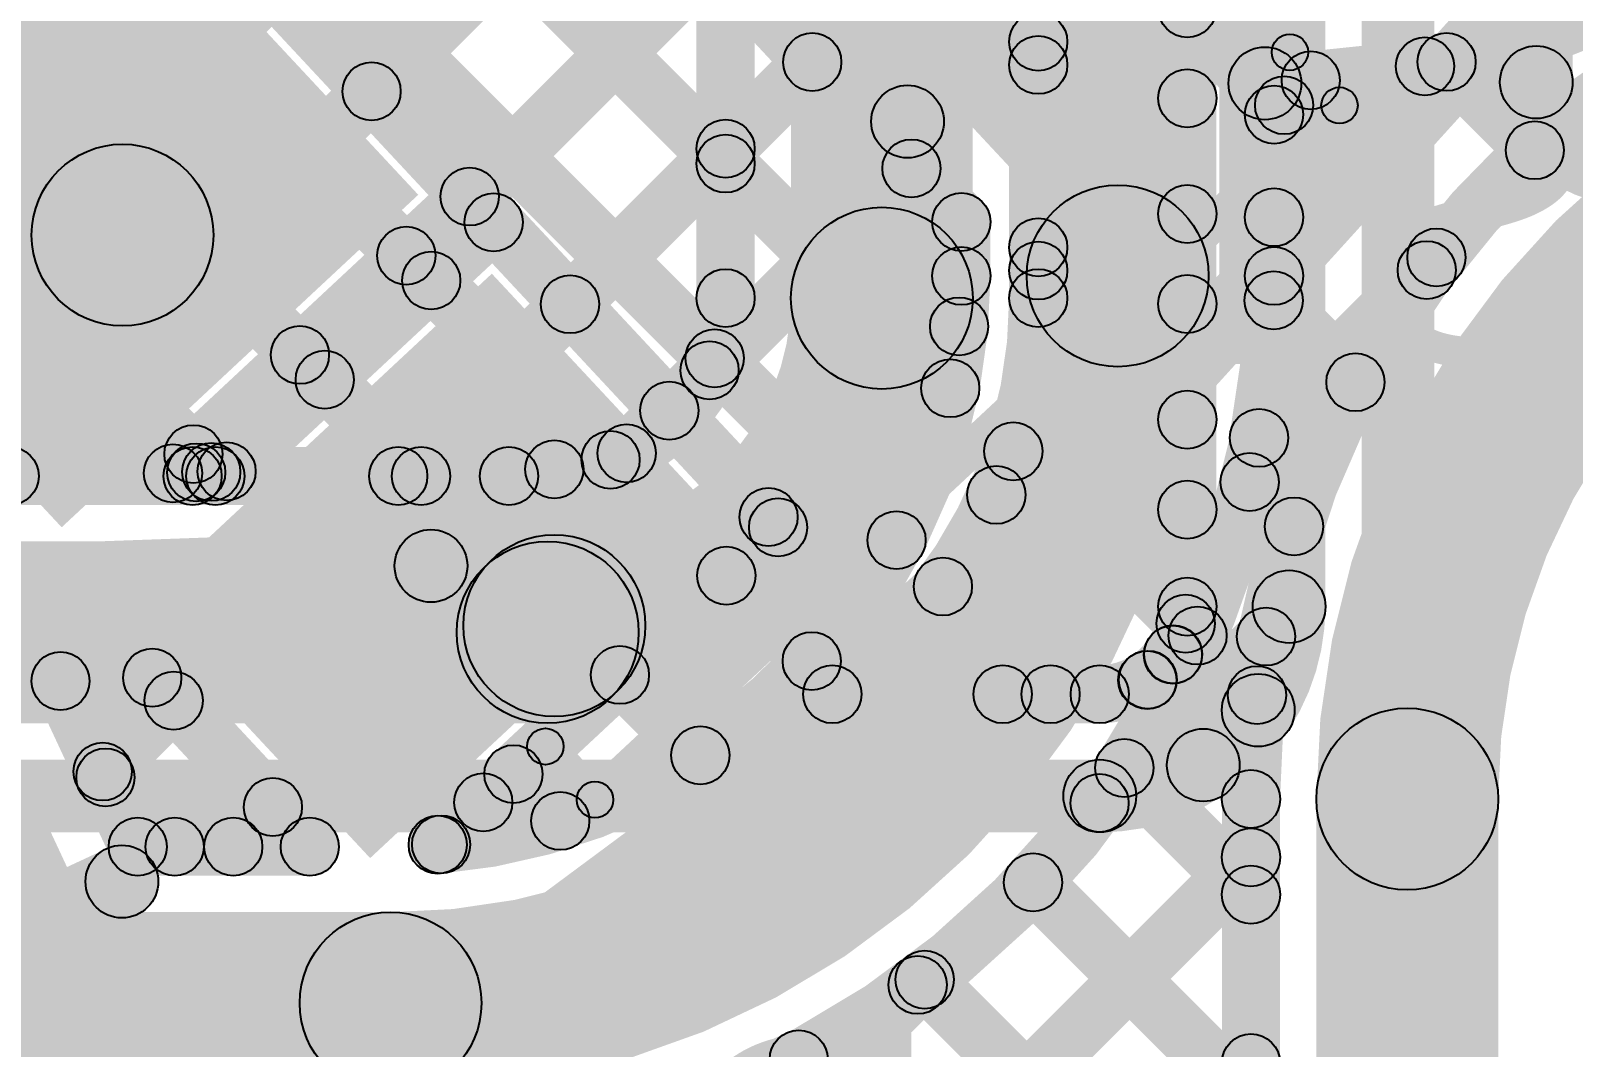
# Model space of a CAD drawing. Header units: millimetres. Extents: x -2.17 to 2.17, y -2.17 to 2.17.
# Drawn here: x 0.446 to 0.6581, y -0.6786 to -0.5388 of the extents above; entities that cross this region are included whole.
import ezdxf

# ---------------------------------------------------------------- set-up
doc = ezdxf.new("R2010")
doc.units = ezdxf.units.MM
doc.header["$MEASUREMENT"] = 0
for name, color, linetype in [('BottomLayer', 5, 'Continuous'), ('BottomOverlay', 54, 'Continuous'), ('Mechanical2', 216, 'Continuous'), ('TopLayer', 1, 'Continuous'), ('TopOverlay', 2, 'Continuous'), ('TopPaste', 8, 'Continuous'), ('TopSolder', 216, 'Continuous')]:
    doc.layers.add(name, color=color, linetype=linetype)

# ---------------------------------------------------------------- blocks, each defined once
blk = doc.blocks.new('WS2812B_M____250')
at = {"layer": 'TopLayer'}
blk.add_hatch(color=1, dxfattribs=at).paths.add_polyline_path([(0.03503945, -0.01141715), (0.09409455, -0.01141715), (0.09409455, -0.05078725), (0.03503945, -0.05078725)])
at = {"layer": 'TopPaste'}
blk.add_hatch(color=8, dxfattribs=at).paths.add_polyline_path([(0.03503945, -0.01141715), (0.09409455, -0.01141715), (0.09409455, -0.05078725), (0.03503945, -0.05078725)])
at = {"layer": 'TopSolder'}
blk.add_hatch(color=216, dxfattribs=at).paths.add_polyline_path([(0.03103945, -0.00741715), (0.09809455, -0.00741715), (0.09809455, -0.05478725), (0.03103945, -0.05478725)])
blk = doc.blocks.new('WS2812B_M____251')
at = {"layer": 'TopLayer'}
for points in [[(-0.09409455, 0.05078735), (-0.03503945, 0.05078735), (-0.03503945, 0.01141725), (-0.09409455, 0.01141725)], [(-0.09409445, -0.01141735), (-0.03503935, -0.01141735), (-0.03503935, -0.05078745), (-0.09409445, -0.05078745)], [(0.03503955, -0.01141725), (0.09409465, -0.01141725), (0.09409465, -0.05078735), (0.03503955, -0.05078735)]]:
    blk.add_hatch(color=1, dxfattribs=at).paths.add_polyline_path(points)
at = {"layer": 'TopOverlay'}
h = blk.add_hatch(color=2, dxfattribs=at)
edge = h.paths.add_edge_path()
edge.add_arc((-0.0699999, -0.0600002), 0.0025, 0, 360)
h = blk.add_hatch(color=2, dxfattribs=at)
edge = h.paths.add_edge_path()
edge.add_arc((0.0700001, -0.06), 0.0025, 0, 360)
for points in [[(-0.07249989999949998, -0.06000014999849997), (-0.06749990000050003, -0.06000025000150003), (-0.06750010000050002, -0.06999995000150004), (-0.07250009999949997, -0.06999984999849997)], [(0.0675001000005, -0.05999995000050001), (0.07250009999950001, -0.0600000499995), (0.0724998999995, -0.0700001499995), (0.06749990000049999, -0.0700000500005)], [(-0.07000010357142857, -0.07249989999999745), (-0.07000009642857143, -0.06749990000000256), (0.06999990357142857, -0.06750010000000255), (0.06999989642857143, -0.07250009999999744)]]:
    blk.add_hatch(color=2, dxfattribs=at).paths.add_polyline_path(points)
h = blk.add_hatch(color=2, dxfattribs=at)
edge = h.paths.add_edge_path()
edge.add_arc((-0.0700001, -0.0699999), 0.0025, 0, 360)
h = blk.add_hatch(color=2, dxfattribs=at)
edge = h.paths.add_edge_path()
edge.add_arc((-0.0700001, -0.0699999), 0.0025, 0, 360)
h = blk.add_hatch(color=2, dxfattribs=at)
edge = h.paths.add_edge_path()
edge.add_arc((0.0699999, -0.0700001), 0.0025, 0, 360)
h = blk.add_hatch(color=2, dxfattribs=at)
edge = h.paths.add_edge_path()
edge.add_arc((0.0699999, -0.0700001), 0.0025, 0, 360)
at = {"layer": 'TopPaste'}
for points in [[(-0.09409455, 0.05078735), (-0.03503945, 0.05078735), (-0.03503945, 0.01141725), (-0.09409455, 0.01141725)], [(-0.09409445, -0.01141735), (-0.03503935, -0.01141735), (-0.03503935, -0.05078745), (-0.09409445, -0.05078745)], [(0.03503955, -0.01141725), (0.09409465, -0.01141725), (0.09409465, -0.05078735), (0.03503955, -0.05078735)]]:
    blk.add_hatch(color=8, dxfattribs=at).paths.add_polyline_path(points)
at = {"layer": 'TopSolder'}
for points in [[(-0.09809455, 0.05478735), (-0.03103945, 0.05478735), (-0.03103945, 0.00741725), (-0.09809455, 0.00741725)], [(-0.09809445, -0.00741735), (-0.03103935, -0.00741735), (-0.03103935, -0.05478745), (-0.09809445, -0.05478745)], [(0.03103955, -0.00741725), (0.09809465, -0.00741725), (0.09809465, -0.05478735), (0.03103955, -0.05478735)]]:
    blk.add_hatch(color=216, dxfattribs=at).paths.add_polyline_path(points)
at = {"layer": 'TopOverlay'}
for centre in [(-0.0699999, -0.0600002), (0.0700001, -0.06), (-0.0700001, -0.0699999), (-0.0700001, -0.0699999), (0.0699999, -0.0700001), (0.0699999, -0.0700001)]:
    blk.add_circle(centre, 0.0025, dxfattribs=at)

msp = doc.modelspace()

# ---------------------------------------------------------------- hatches: boundary and pattern name
at = {"layer": 'BottomLayer'}
for points in [[(0.639, -0.6921509), (0.629, -0.6921509), (0.629, -0.323), (0.639, -0.323)], [(0.624, -0.618), (0.614, -0.618), (0.614, -0.3292132), (0.624, -0.3292132)], [(0.609, -0.618), (0.601, -0.618), (0.601, -0.3350122), (0.609, -0.3350122)], [(0.5755, -0.5755675), (0.5505, -0.5755675), (0.5505, -0.3966105), (0.5755, -0.3966105)], [(0.5455, -0.5755675), (0.5375, -0.5755675), (0.5375, -0.4231105), (0.5455, -0.4231105)], [(0.5885, -0.5755675), (0.5805, -0.5755675), (0.5805, -0.4231105), (0.5885, -0.4231105)], [(0.3861764271247462, -0.6028639271247461), (0.3805195728752538, -0.5972070728752539), (0.5386715728752538, -0.4390550728752539), (0.5443284271247462, -0.4447119271247462)], [(0.4144607271247462, -0.6028639271247461), (0.4088038728752538, -0.5972070728752539), (0.5386715728752538, -0.4673393728752538), (0.5443284271247462, -0.4729962271247461)], [(0.4511715728752538, -0.4723872271247461), (0.4568284271247461, -0.4667303728752539), (0.5443284271247462, -0.5542303728752539), (0.5386715728752538, -0.5598872271247461)], [(0.4427450271247462, -0.6028639271247461), (0.4370881728752539, -0.5972070728752539), (0.5386715728752538, -0.4956236728752538), (0.5443284271247462, -0.5012805271247461)], [(0.4511715728752538, -0.5006715271247462), (0.4568284271247461, -0.4950146728752539), (0.5428266271247462, -0.5810128728752538), (0.5371697728752538, -0.5866697271247462)], [(0.3680860728752538, -0.5024389271247461), (0.3737429271247462, -0.4967820728752538), (0.4741679271247461, -0.5972070728752539), (0.4685110728752538, -0.6028639271247461)], [(0.3963703728752538, -0.5024389271247461), (0.4020272271247462, -0.4967820728752538), (0.5024522271247461, -0.5972070728752539), (0.4967953728752539, -0.6028639271247461)], [(0.4246546728752539, -0.5024389271247461), (0.4303115271247461, -0.4967820728752538), (0.5285086271247461, -0.5949791728752538), (0.5228517728752539, -0.6006360271247462)], [(0.658, -0.5458688), (0.648, -0.5458688), (0.648, -0.5114372), (0.658, -0.5114372)], [(0.5873284271247461, -0.5431334271247461), (0.5816715728752538, -0.5374765728752539), (0.6021715728752538, -0.5169765728752539), (0.6078284271247462, -0.5226334271247461)], [(0.4710293271247462, -0.6028639271247461), (0.4653724728752539, -0.5972070728752539), (0.5386715728752538, -0.5239079728752538), (0.5443284271247462, -0.5295648271247462)], [(0.5816715728752538, -0.5463228271247461), (0.5873284271247461, -0.5406659728752539), (0.6078284271247462, -0.5611659728752538), (0.6021715728752538, -0.5668228271247462)], [(0.5873284271247461, -0.5714177271247461), (0.5816715728752538, -0.5657608728752539), (0.6021715728752538, -0.5452608728752538), (0.6078284271247462, -0.5509177271247462)], [(0.4993136271247461, -0.6028639271247461), (0.4936567728752538, -0.5972070728752539), (0.5386715728752538, -0.5521922728752539), (0.5443284271247462, -0.5578491271247461)], [(0.5816715728752538, -0.5746029271247461), (0.5873284271247461, -0.5689460728752539), (0.6078284271247462, -0.5894460728752539), (0.6021715728752538, -0.5951029271247461)], [(0.5815806271247461, -0.6054498271247462), (0.5759237728752539, -0.5997929728752539), (0.6021715728752538, -0.5735451728752539), (0.6078284271247462, -0.5792020271247461)], [(0.5307231271247461, -0.5997387271247462), (0.5250662728752539, -0.5940818728752538), (0.5364713728752538, -0.5826767728752539), (0.5421282271247462, -0.5883336271247461)], [(0.5782483728752539, -0.5994640271247461), (0.5839052271247461, -0.5938071728752539), (0.6076005271247461, -0.6175024728752538), (0.6019436728752539, -0.6231593271247462)], [(0.224, -0.6040355), (0.224, -0.5960355), (0.5117185, -0.5960355), (0.5117185, -0.6040355)], [(0.5824508271247462, -0.6328639271247462), (0.5767939728752538, -0.6272070728752539), (0.6021715728752538, -0.6018294728752539), (0.6078284271247462, -0.6074863271247462)], [(0.224, -0.6340355), (0.224, -0.6090355), (0.517032, -0.6090355), (0.517032, -0.6340355)], [(0.5258708347648319, -0.6303743347648318), (0.5081931652351681, -0.6126966652351681), (0.5091181652351681, -0.6117716652351681), (0.5267958347648319, -0.6294493347648319)], [(0.5685590728752539, -0.6180590271247461), (0.5742159271247461, -0.6124021728752539), (0.5890208271247461, -0.6272070728752539), (0.5833639728752539, -0.6328639271247462)], [(0.5561827, -0.6340355), (0.5561827, -0.6260355), (0.5929645, -0.6260355), (0.5929645, -0.6340355)], [(0.2649645, -0.6490355), (0.2649645, -0.6390355), (0.5929645, -0.6390355), (0.5929645, -0.6490355)]]:
    msp.add_hatch(color=5, dxfattribs=at).paths.add_polyline_path(points)
h = msp.add_hatch(color=5, dxfattribs=at)
edge = h.paths.add_edge_path()
edge.add_arc((0.605, -0.5357101), 0.004, 0, 360)
h = msp.add_hatch(color=5, dxfattribs=at)
edge = h.paths.add_edge_path()
edge.add_arc((0.5845, -0.540305), 0.004, 0, 360)
h = msp.add_hatch(color=5, dxfattribs=at)
edge = h.paths.add_edge_path()
edge.add_arc((0.5845, -0.5434944), 0.004, 0, 360)
h = msp.add_hatch(color=5, dxfattribs=at)
edge = h.paths.add_edge_path()
edge.add_arc((0.653, -0.5458688), 0.005, 0, 360)
h = msp.add_hatch(color=5, dxfattribs=at)
edge = h.paths.add_edge_path()
edge.add_arc((0.653, -0.5458688), 0.005, 0, 360)
h = msp.add_hatch(color=5, dxfattribs=at)
edge = h.paths.add_edge_path()
edge.add_arc((0.605, -0.5480893), 0.004, 0, 360)
h = msp.add_hatch(color=5, dxfattribs=at)
edge = h.paths.add_edge_path()
edge.add_arc((0.5415, -0.5550207), 0.004, 0, 360)
h = msp.add_hatch(color=5, dxfattribs=at)
edge = h.paths.add_edge_path()
edge.add_arc((0.5415, -0.5570588), 0.004, 0, 360)
h = msp.add_hatch(color=5, dxfattribs=at)
edge = h.paths.add_edge_path()
edge.add_arc((0.605, -0.5639944), 0.004, 0, 360)
h = msp.add_hatch(color=5, dxfattribs=at)
edge = h.paths.add_edge_path()
edge.add_arc((0.563, -0.5755675), 0.0125, 0, 360)
h = msp.add_hatch(color=5, dxfattribs=at)
edge = h.paths.add_edge_path()
edge.add_arc((0.563, -0.5755675), 0.0125, 0, 360)
h = msp.add_hatch(color=5, dxfattribs=at)
edge = h.paths.add_edge_path()
edge.add_arc((0.5845, -0.5685893), 0.004, 0, 360)
h = msp.add_hatch(color=5, dxfattribs=at)
edge = h.paths.add_edge_path()
edge.add_arc((0.5845, -0.5717745), 0.004, 0, 360)
h = msp.add_hatch(color=5, dxfattribs=at)
edge = h.paths.add_edge_path()
edge.add_arc((0.5415, -0.5755675), 0.004, 0, 360)
h = msp.add_hatch(color=5, dxfattribs=at)
edge = h.paths.add_edge_path()
edge.add_arc((0.5415, -0.5755675), 0.004, 0, 360)
h = msp.add_hatch(color=5, dxfattribs=at)
edge = h.paths.add_edge_path()
edge.add_arc((0.5845, -0.5755675), 0.004, 0, 360)
h = msp.add_hatch(color=5, dxfattribs=at)
edge = h.paths.add_edge_path()
edge.add_arc((0.5845, -0.5755675), 0.004, 0, 360)
h = msp.add_hatch(color=5, dxfattribs=at)
edge = h.paths.add_edge_path()
edge.add_arc((0.605, -0.5763736), 0.004, 0, 360)
h = msp.add_hatch(color=5, dxfattribs=at)
edge = h.paths.add_edge_path()
edge.add_arc((0.5399982, -0.5838413), 0.004, 0, 360)
h = msp.add_hatch(color=5, dxfattribs=at)
edge = h.paths.add_edge_path()
edge.add_arc((0.5392998, -0.5855052), 0.004, 0, 360)
h = msp.add_hatch(color=5, dxfattribs=at)
edge = h.paths.add_edge_path()
edge.add_arc((0.605, -0.5922745), 0.004, 0, 360)
h = msp.add_hatch(color=5, dxfattribs=at)
edge = h.paths.add_edge_path()
edge.add_arc((0.5256802, -0.5978076), 0.004, 0, 360)
h = msp.add_hatch(color=5, dxfattribs=at)
edge = h.paths.add_edge_path()
edge.add_arc((0.5278947, -0.5969103), 0.004, 0, 360)
h = msp.add_hatch(color=5, dxfattribs=at)
edge = h.paths.add_edge_path()
edge.add_arc((0.5810768, -0.5966356), 0.004, 0, 360)
h = msp.add_hatch(color=5, dxfattribs=at)
edge = h.paths.add_edge_path()
edge.add_arc((0.517957, -0.5991105), 0.004, 0, 360)
h = msp.add_hatch(color=5, dxfattribs=at)
edge = h.paths.add_edge_path()
edge.add_arc((0.517957, -0.5991105), 0.004, 0, 360)
h = msp.add_hatch(color=5, dxfattribs=at)
edge = h.paths.add_edge_path()
edge.add_arc((0.517957, -0.5991105), 0.004, 0, 360)
h = msp.add_hatch(color=5, dxfattribs=at)
edge = h.paths.add_edge_path()
edge.add_arc((0.4430552, -0.6000355), 0.004, 0, 360)
h = msp.add_hatch(color=5, dxfattribs=at)
edge = h.paths.add_edge_path()
edge.add_arc((0.4682009, -0.6000355), 0.004, 0, 360)
h = msp.add_hatch(color=5, dxfattribs=at)
edge = h.paths.add_edge_path()
edge.add_arc((0.4713395, -0.6000355), 0.004, 0, 360)
h = msp.add_hatch(color=5, dxfattribs=at)
edge = h.paths.add_edge_path()
edge.add_arc((0.4964852, -0.6000355), 0.004, 0, 360)
h = msp.add_hatch(color=5, dxfattribs=at)
edge = h.paths.add_edge_path()
edge.add_arc((0.4996238, -0.6000355), 0.004, 0, 360)
h = msp.add_hatch(color=5, dxfattribs=at)
edge = h.paths.add_edge_path()
edge.add_arc((0.5117185, -0.6000355), 0.004, 0, 360)
h = msp.add_hatch(color=5, dxfattribs=at)
edge = h.paths.add_edge_path()
edge.add_arc((0.5117185, -0.6000355), 0.004, 0, 360)
h = msp.add_hatch(color=5, dxfattribs=at)
edge = h.paths.add_edge_path()
edge.add_arc((0.5117185, -0.6000355), 0.004, 0, 360)
h = msp.add_hatch(color=5, dxfattribs=at)
edge = h.paths.add_edge_path()
edge.add_arc((0.5787522, -0.6026214), 0.004, 0, 360)
h = msp.add_hatch(color=5, dxfattribs=at)
edge = h.paths.add_edge_path()
edge.add_arc((0.605, -0.6046579), 0.004, 0, 360)
h = msp.add_hatch(color=5, dxfattribs=at)
edge = h.paths.add_edge_path()
edge.add_arc((0.517957, -0.6206105), 0.0125, 0, 360)
h = msp.add_hatch(color=5, dxfattribs=at)
edge = h.paths.add_edge_path()
edge.add_arc((0.517957, -0.6206105), 0.0125, 0, 360)
h = msp.add_hatch(color=5, dxfattribs=at)
edge = h.paths.add_edge_path()
edge.add_arc((0.517032, -0.6215355), 0.0125, 0, 360)
h = msp.add_hatch(color=5, dxfattribs=at)
edge = h.paths.add_edge_path()
edge.add_arc((0.517032, -0.6215355), 0.0125, 0, 360)
h = msp.add_hatch(color=5, dxfattribs=at)
edge = h.paths.add_edge_path()
edge.add_arc((0.5713875, -0.6152306), 0.004, 0, 360)
h = msp.add_hatch(color=5, dxfattribs=at)
edge = h.paths.add_edge_path()
edge.add_arc((0.605, -0.618), 0.004, 0, 360)
h = msp.add_hatch(color=5, dxfattribs=at)
edge = h.paths.add_edge_path()
edge.add_arc((0.605, -0.618), 0.004, 0, 360)
h = msp.add_hatch(color=5, dxfattribs=at)
edge = h.paths.add_edge_path()
edge.add_arc((0.619, -0.618), 0.005, 0, 360)
h = msp.add_hatch(color=5, dxfattribs=at)
edge = h.paths.add_edge_path()
edge.add_arc((0.619, -0.618), 0.005, 0, 360)
h = msp.add_hatch(color=5, dxfattribs=at)
edge = h.paths.add_edge_path()
edge.add_arc((0.6047721, -0.6203309), 0.004, 0, 360)
h = msp.add_hatch(color=5, dxfattribs=at)
edge = h.paths.add_edge_path()
edge.add_arc((0.603021, -0.6246121), 0.004, 0, 360)
h = msp.add_hatch(color=5, dxfattribs=at)
edge = h.paths.add_edge_path()
edge.add_arc((0.6030604, -0.6245518), 0.004, 0, 360)
h = msp.add_hatch(color=5, dxfattribs=at)
edge = h.paths.add_edge_path()
edge.add_arc((0.5995163, -0.6280959), 0.004, 0, 360)
h = msp.add_hatch(color=5, dxfattribs=at)
edge = h.paths.add_edge_path()
edge.add_arc((0.5995766, -0.6280565), 0.004, 0, 360)
h = msp.add_hatch(color=5, dxfattribs=at)
edge = h.paths.add_edge_path()
edge.add_arc((0.5561827, -0.6300355), 0.004, 0, 360)
h = msp.add_hatch(color=5, dxfattribs=at)
edge = h.paths.add_edge_path()
edge.add_arc((0.5561827, -0.6300355), 0.004, 0, 360)
h = msp.add_hatch(color=5, dxfattribs=at)
edge = h.paths.add_edge_path()
edge.add_arc((0.5796224, -0.6300355), 0.004, 0, 360)
h = msp.add_hatch(color=5, dxfattribs=at)
edge = h.paths.add_edge_path()
edge.add_arc((0.5861924, -0.6300355), 0.004, 0, 360)
h = msp.add_hatch(color=5, dxfattribs=at)
edge = h.paths.add_edge_path()
edge.add_arc((0.5929645, -0.6300355), 0.004, 0, 360)
h = msp.add_hatch(color=5, dxfattribs=at)
edge = h.paths.add_edge_path()
edge.add_arc((0.5929645, -0.6300355), 0.004, 0, 360)
h = msp.add_hatch(color=5, dxfattribs=at)
edge = h.paths.add_edge_path()
edge.add_arc((0.6147617, -0.6322383), 0.005, 0, 360)
h = msp.add_hatch(color=5, dxfattribs=at)
edge = h.paths.add_edge_path()
edge.add_arc((0.6147617, -0.6322383), 0.005, 0, 360)
h = msp.add_hatch(color=5, dxfattribs=at)
edge = h.paths.add_edge_path()
edge.add_arc((0.6072028, -0.6397972), 0.005, 0, 360)
h = msp.add_hatch(color=5, dxfattribs=at)
edge = h.paths.add_edge_path()
edge.add_arc((0.6072028, -0.6397972), 0.005, 0, 360)
h = msp.add_hatch(color=5, dxfattribs=at)
edge = h.paths.add_edge_path()
edge.add_arc((0.5929645, -0.6440355), 0.005, 0, 360)
h = msp.add_hatch(color=5, dxfattribs=at)
edge = h.paths.add_edge_path()
edge.add_arc((0.5929645, -0.6440355), 0.005, 0, 360)
at = {"layer": 'TopLayer'}
for points in [[(0.4783221728752539, -0.4995418271247462), (0.4839790271247462, -0.4938849728752538), (0.5752263271247462, -0.5851322728752538), (0.5695694728752538, -0.5907891271247462)], [(0.4956456271247461, -0.5499633271247462), (0.4899887728752538, -0.5443064728752539), (0.5268366728752538, -0.5074585728752539), (0.5324935271247462, -0.5131154271247461)], [(0.471067, -0.5668983), (0.446067, -0.5668983), (0.446067, -0.5097115), (0.471067, -0.5097115)], [(0.4772385728752538, -0.5267383271247461), (0.4828954271247461, -0.5210814728752539), (0.5678413271247461, -0.6060273728752539), (0.5621844728752539, -0.6116842271247461)], [(0.5699344914201286, -0.554937068862623), (0.5631145085798713, -0.547623531137377), (0.5920231085798714, -0.5206658311373771), (0.5988430914201287, -0.527979368862623)], [(0.5917763324141049, -0.5277325927892514), (0.5990898675858951, -0.5209126072107485), (0.6193349675858951, -0.5426228072107485), (0.6120214324141049, -0.5494427927892515)], [(0.4715265271247461, -0.6023667271247461), (0.4658696728752539, -0.5967098728752539), (0.5404849728752539, -0.5220945728752538), (0.5461418271247461, -0.5277514271247461)], [(0.6079331, -0.5725115), (0.5829331, -0.5725115), (0.5829331, -0.5243226), (0.6079331, -0.5243226)], [(0.537700385434872, -0.5321005936990647), (0.543551214565128, -0.5266446063009352), (0.576858514565128, -0.5623623063009352), (0.571007685434872, -0.5678182936990648)], [(0.4771415847648793, -0.5361899929805855), (0.4829924152351207, -0.5307340070194145), (0.5092329152351207, -0.5588735070194145), (0.5033820847648793, -0.5643294929805854)], [(0.5229422271247461, -0.5792353271247461), (0.5172853728752539, -0.5735784728752539), (0.5505954728752539, -0.5402683728752539), (0.5562523271247461, -0.5459252271247461)], [(0.6197615271247462, -0.5672689271247462), (0.6141046728752538, -0.5616120728752538), (0.6348596728752539, -0.5408570728752539), (0.6405165271247462, -0.5465139271247461)], [(0.6378286728752539, -0.5459111271247461), (0.6434855271247462, -0.5402542728752538), (0.6556285271247462, -0.5523972728752539), (0.6499716728752538, -0.5580541271247461)], [(0.6196610892724093, -0.5532575186930454), (0.6142051107275907, -0.5474066813069546), (0.6192564107275907, -0.5426962813069546), (0.6247123892724094, -0.5485471186930454)], [(0.6154961728752538, -0.5518629271247462), (0.6211530271247462, -0.5462060728752538), (0.6420950271247462, -0.5671480728752538), (0.6364381728752538, -0.5728049271247462)], [(0.6209331, -0.5725115), (0.6129331, -0.5725115), (0.6129331, -0.5503321), (0.6209331, -0.5503321)], [(0.3793381, -0.5793983), (0.3793381, -0.5543983), (0.458567, -0.5543983), (0.458567, -0.5793983)], [(0.5365905271247462, -0.5938713271247461), (0.5309336728752538, -0.5882144728752539), (0.5642437728752538, -0.5549043728752538), (0.5699006271247461, -0.5605612271247461)], [(0.4682305940216523, -0.6025781142643102), (0.4627746059783477, -0.5967272857356899), (0.5035795059783478, -0.5586760857356898), (0.5090354940216523, -0.5645269142643101)], [(0.475602091507401, -0.6023143166088863), (0.470146108492599, -0.5964634833911137), (0.506876608492599, -0.5622117833911137), (0.5123325915074011, -0.5680626166088864)], [(0.5066791860722303, -0.5678651943825475), (0.5125300139277698, -0.5624092056174526), (0.5516564139277698, -0.6043671056174525), (0.5458055860722303, -0.6098230943825474)], [(0.5779331, -0.5725115), (0.5699331, -0.5725115), (0.5699331, -0.5650903), (0.5779331, -0.5650903)], [(0.4947685728752538, -0.5725526271247462), (0.5004254271247461, -0.5668957728752538), (0.5038459271247462, -0.5703162728752539), (0.4981890728752539, -0.5759731271247461)], [(0.6177027271247462, -0.5976120271247461), (0.6120458728752538, -0.5919551728752539), (0.6351127728752538, -0.5688882728752539), (0.6407696271247462, -0.5745451271247461)], [(0.6140579728752539, -0.5787090271247461), (0.6197148271247461, -0.5730521728752539), (0.6309633271247461, -0.5843006728752539), (0.6253064728752539, -0.5899575271247461)], [(0.5502388271247461, -0.6085073271247461), (0.5445819728752539, -0.6028504728752538), (0.5707960728752538, -0.5766363728752538), (0.5764529271247462, -0.5822932271247462)], [(0.4801325728752538, -0.5862009271247461), (0.4857894271247462, -0.5805440728752539), (0.4892099271247461, -0.5839645728752538), (0.4835530728752538, -0.5896214271247462)], [(0.4656456543262387, -0.6036501411139809), (0.4653595456737613, -0.5956552588860191), (0.4727310456737613, -0.5953914588860192), (0.4730171543262386, -0.6033863411139808)], [(0.4654965728752539, -0.5998492271247462), (0.4711534271247462, -0.5941923728752538), (0.4735969271247462, -0.5966358728752539), (0.4679400728752539, -0.6022927271247461)], [(0.6107515728752538, -0.6036869271247461), (0.6164084271247462, -0.5980300728752539), (0.6225161271247461, -0.6041377728752538), (0.6168592728752539, -0.6097946271247462)], [(0.5046526907365417, -0.6536680173277231), (0.4991967092634583, -0.647817182672277), (0.5460030092634582, -0.6041696826722769), (0.5514589907365417, -0.6100205173277231)], [(0.3965518755505782, -0.6211317029081119), (0.3961943244494218, -0.611138097091888), (0.5008117244494218, -0.6073950970918881), (0.5011692755505782, -0.6173887029081119)], [(0.5387806728752539, -0.6165647271247462), (0.5444375271247461, -0.6109078728752538), (0.5561898271247462, -0.6226601728752539), (0.5505329728752538, -0.6283170271247461)], [(0.5957635271247461, -0.6478355271247461), (0.5901066728752539, -0.6421786728752539), (0.6130022728752539, -0.6192830728752539), (0.6186591271247461, -0.6249399271247461)], [(0.6035814728752539, -0.6248011271247461), (0.6092383271247461, -0.6191442728752539), (0.6174299271247461, -0.6273358728752538), (0.6117730728752538, -0.6329927271247462)], [(0.4501806328534272, -0.6322212418823593), (0.4498945671465728, -0.6242263581176407), (0.4625101671465727, -0.6237749581176407), (0.4627962328534272, -0.6317698418823593)], [(0.4597277844816127, -0.6305003926768191), (0.4655786155183873, -0.6250444073231809), (0.4872494155183873, -0.6482835073231809), (0.4813985844816127, -0.6537394926768191)], [(0.5241446728752539, -0.6302130271247461), (0.5298015271247462, -0.6245561728752539), (0.5408630271247461, -0.6356176728752538), (0.5352061728752538, -0.6412745271247462)], [(0.4464123701301418, -0.6299142757882585), (0.4536628298698582, -0.6265333242117415), (0.4642889298698582, -0.6493210242117414), (0.4570384701301418, -0.6527019757882586)], [(0.4586727271247462, -0.6435048271247461), (0.4530158728752539, -0.6378479728752539), (0.4627658728752538, -0.6280979728752538), (0.4684227271247461, -0.6337548271247462)], [(0.5095086728752538, -0.6438613271247462), (0.5151655271247462, -0.6382044728752538), (0.5215958271247462, -0.6446347728752538), (0.5159389728752538, -0.6502916271247462)], [(0.5935134728752539, -0.6430132271247462), (0.5991703271247462, -0.6373563728752538), (0.6165858271247462, -0.6547718728752538), (0.6109289728752538, -0.6604287271247461)], [(0.4533936728752538, -0.6443149271247461), (0.4590505271247461, -0.6386580728752539), (0.4685755271247461, -0.6481830728752539), (0.4629186728752538, -0.6538399271247461)], [(0.5052148271247462, -0.6535313271247462), (0.4995579728752538, -0.6478744728752539), (0.5053493728752538, -0.6420830728752539), (0.5110062271247462, -0.6477399271247462)], [(0.4766219271247462, -0.6538399271247461), (0.4709650728752539, -0.6481830728752539), (0.4764141728752538, -0.6427339728752539), (0.4820710271247461, -0.6483908271247462)], [(0.6177574, -0.6892189), (0.6097574, -0.6892189), (0.6097574, -0.6444615), (0.6177574, -0.6444615)], [(0.6477574, -0.7107189), (0.6227574, -0.7107189), (0.6227574, -0.6444615), (0.6477574, -0.6444615)], [(0.4606637, -0.6550115), (0.4606637, -0.6470115), (0.484324, -0.6470115), (0.484324, -0.6550115)], [(0.5789260271247462, -0.6929573271247461), (0.5732691728752538, -0.6873004728752539), (0.6109289728752538, -0.6496406728752538), (0.6165858271247462, -0.6552975271247461)], [(0.4247749858874808, -0.677043041463137), (0.4205488141125192, -0.6679799585368631), (0.4563729141125192, -0.651274958536863), (0.4605990858874808, -0.6603380414631369)], [(0.5809580728752538, -0.6587421271247461), (0.5866149271247462, -0.6530852728752539), (0.6165858271247462, -0.6830561728752539), (0.6109289728752538, -0.6887130271247461)], [(0.4226619, -0.6850115), (0.4226619, -0.6600115), (0.4954331, -0.6600115), (0.4954331, -0.6850115)], [(0.4768972271247461, -0.7667018271247461), (0.4712403728752538, -0.7610449728752539), (0.5651002728752539, -0.6671850728752539), (0.5707571271247461, -0.6728419271247461)], [(0.5660557728752539, -0.6721241271247461), (0.5717126271247461, -0.6664672728752539), (0.5916358271247462, -0.6863904728752539), (0.5859789728752538, -0.6920473271247461)], [(0.5487412728752539, -0.6830939271247461), (0.5543981271247461, -0.6774370728752539), (0.5668423271247461, -0.6898812728752538), (0.5611854728752539, -0.6955381271247462)], [(0.6081203271247462, -0.6920473271247461), (0.6024634728752538, -0.6863904728752539), (0.6109289728752538, -0.6779249728752539), (0.6165858271247462, -0.6835818271247461)]]:
    msp.add_hatch(color=1, dxfattribs=at).paths.add_polyline_path(points)
h = msp.add_hatch(color=1, dxfattribs=at)
edge = h.paths.add_edge_path()
edge.add_arc((0.5534239, -0.5430968), 0.004, 0, 360)
h = msp.add_hatch(color=1, dxfattribs=at)
edge = h.paths.add_edge_path()
edge.add_arc((0.6376881, -0.5436855), 0.004, 0, 360)
h = msp.add_hatch(color=1, dxfattribs=at)
edge = h.paths.add_edge_path()
edge.add_arc((0.6406571, -0.5430827), 0.004, 0, 360)
h = msp.add_hatch(color=1, dxfattribs=at)
edge = h.paths.add_edge_path()
edge.add_arc((0.6156782, -0.5460328), 0.005, 0, 360)
h = msp.add_hatch(color=1, dxfattribs=at)
edge = h.paths.add_edge_path()
edge.add_arc((0.6219844, -0.5456217), 0.004, 0, 360)
h = msp.add_hatch(color=1, dxfattribs=at)
edge = h.paths.add_edge_path()
edge.add_arc((0.6219844, -0.5456217), 0.004, 0, 360)
h = msp.add_hatch(color=1, dxfattribs=at)
edge = h.paths.add_edge_path()
edge.add_arc((0.4928172, -0.5471349), 0.004, 0, 360)
h = msp.add_hatch(color=1, dxfattribs=at)
edge = h.paths.add_edge_path()
edge.add_arc((0.6183246, -0.5490345), 0.004, 0, 360)
h = msp.add_hatch(color=1, dxfattribs=at)
edge = h.paths.add_edge_path()
edge.add_arc((0.5665245, -0.5512803), 0.005, 0, 360)
h = msp.add_hatch(color=1, dxfattribs=at)
edge = h.paths.add_edge_path()
edge.add_arc((0.6169331, -0.5503321), 0.004, 0, 360)
h = msp.add_hatch(color=1, dxfattribs=at)
edge = h.paths.add_edge_path()
edge.add_arc((0.6169331, -0.5503321), 0.004, 0, 360)
h = msp.add_hatch(color=1, dxfattribs=at)
edge = h.paths.add_edge_path()
edge.add_arc((0.6528001, -0.5552257), 0.004, 0, 360)
h = msp.add_hatch(color=1, dxfattribs=at)
edge = h.paths.add_edge_path()
edge.add_arc((0.458567, -0.5668983), 0.0125, 0, 360)
h = msp.add_hatch(color=1, dxfattribs=at)
edge = h.paths.add_edge_path()
edge.add_arc((0.458567, -0.5668983), 0.0125, 0, 360)
h = msp.add_hatch(color=1, dxfattribs=at)
edge = h.paths.add_edge_path()
edge.add_arc((0.458567, -0.5668983), 0.0125, 0, 360)
h = msp.add_hatch(color=1, dxfattribs=at)
edge = h.paths.add_edge_path()
edge.add_arc((0.5670722, -0.5577328), 0.004, 0, 360)
h = msp.add_hatch(color=1, dxfattribs=at)
edge = h.paths.add_edge_path()
edge.add_arc((0.5063075, -0.5616015), 0.004, 0, 360)
h = msp.add_hatch(color=1, dxfattribs=at)
edge = h.paths.add_edge_path()
edge.add_arc((0.5063075, -0.5616015), 0.004, 0, 360)
h = msp.add_hatch(color=1, dxfattribs=at)
edge = h.paths.add_edge_path()
edge.add_arc((0.5096046, -0.5651372), 0.004, 0, 360)
h = msp.add_hatch(color=1, dxfattribs=at)
edge = h.paths.add_edge_path()
edge.add_arc((0.5096046, -0.5651372), 0.004, 0, 360)
h = msp.add_hatch(color=1, dxfattribs=at)
edge = h.paths.add_edge_path()
edge.add_arc((0.5739331, -0.5650903), 0.004, 0, 360)
h = msp.add_hatch(color=1, dxfattribs=at)
edge = h.paths.add_edge_path()
edge.add_arc((0.5739331, -0.5650903), 0.004, 0, 360)
h = msp.add_hatch(color=1, dxfattribs=at)
edge = h.paths.add_edge_path()
edge.add_arc((0.5954331, -0.5725115), 0.0125, 0, 360)
h = msp.add_hatch(color=1, dxfattribs=at)
edge = h.paths.add_edge_path()
edge.add_arc((0.5954331, -0.5725115), 0.0125, 0, 360)
h = msp.add_hatch(color=1, dxfattribs=at)
edge = h.paths.add_edge_path()
edge.add_arc((0.6169331, -0.5644405), 0.004, 0, 360)
h = msp.add_hatch(color=1, dxfattribs=at)
edge = h.paths.add_edge_path()
edge.add_arc((0.497597, -0.5697242), 0.004, 0, 360)
h = msp.add_hatch(color=1, dxfattribs=at)
edge = h.paths.add_edge_path()
edge.add_arc((0.6392666, -0.5699765), 0.004, 0, 360)
h = msp.add_hatch(color=1, dxfattribs=at)
edge = h.paths.add_edge_path()
edge.add_arc((0.6379412, -0.5717167), 0.004, 0, 360)
h = msp.add_hatch(color=1, dxfattribs=at)
edge = h.paths.add_edge_path()
edge.add_arc((0.5010175, -0.5731447), 0.004, 0, 360)
h = msp.add_hatch(color=1, dxfattribs=at)
edge = h.paths.add_edge_path()
edge.add_arc((0.5739331, -0.5725115), 0.004, 0, 360)
h = msp.add_hatch(color=1, dxfattribs=at)
edge = h.paths.add_edge_path()
edge.add_arc((0.5739331, -0.5725115), 0.004, 0, 360)
h = msp.add_hatch(color=1, dxfattribs=at)
edge = h.paths.add_edge_path()
edge.add_arc((0.6169331, -0.5725115), 0.004, 0, 360)
h = msp.add_hatch(color=1, dxfattribs=at)
edge = h.paths.add_edge_path()
edge.add_arc((0.6169331, -0.5725115), 0.004, 0, 360)
h = msp.add_hatch(color=1, dxfattribs=at)
edge = h.paths.add_edge_path()
edge.add_arc((0.5201138, -0.5764069), 0.004, 0, 360)
h = msp.add_hatch(color=1, dxfattribs=at)
edge = h.paths.add_edge_path()
edge.add_arc((0.6168864, -0.5758806), 0.004, 0, 360)
h = msp.add_hatch(color=1, dxfattribs=at)
edge = h.paths.add_edge_path()
edge.add_arc((0.5736245, -0.5794648), 0.004, 0, 360)
h = msp.add_hatch(color=1, dxfattribs=at)
edge = h.paths.add_edge_path()
edge.add_arc((0.482961, -0.5833725), 0.004, 0, 360)
h = msp.add_hatch(color=1, dxfattribs=at)
edge = h.paths.add_edge_path()
edge.add_arc((0.4863815, -0.586793), 0.004, 0, 360)
h = msp.add_hatch(color=1, dxfattribs=at)
edge = h.paths.add_edge_path()
edge.add_arc((0.6281349, -0.5871291), 0.004, 0, 360)
h = msp.add_hatch(color=1, dxfattribs=at)
edge = h.paths.add_edge_path()
edge.add_arc((0.5723979, -0.5879607), 0.004, 0, 360)
h = msp.add_hatch(color=1, dxfattribs=at)
edge = h.paths.add_edge_path()
edge.add_arc((0.5337621, -0.5910429), 0.004, 0, 360)
h = msp.add_hatch(color=1, dxfattribs=at)
edge = h.paths.add_edge_path()
edge.add_arc((0.6148743, -0.5947836), 0.004, 0, 360)
h = msp.add_hatch(color=1, dxfattribs=at)
edge = h.paths.add_edge_path()
edge.add_arc((0.468325, -0.5970208), 0.004, 0, 360)
h = msp.add_hatch(color=1, dxfattribs=at)
edge = h.paths.add_edge_path()
edge.add_arc((0.4655026, -0.5996527), 0.004, 0, 360)
h = msp.add_hatch(color=1, dxfattribs=at)
edge = h.paths.add_edge_path()
edge.add_arc((0.4655026, -0.5996527), 0.004, 0, 360)
h = msp.add_hatch(color=1, dxfattribs=at)
edge = h.paths.add_edge_path()
edge.add_arc((0.4686981, -0.5995383), 0.004, 0, 360)
h = msp.add_hatch(color=1, dxfattribs=at)
edge = h.paths.add_edge_path()
edge.add_arc((0.4707685, -0.5994643), 0.004, 0, 360)
h = msp.add_hatch(color=1, dxfattribs=at)
edge = h.paths.add_edge_path()
edge.add_arc((0.4728741, -0.5993889), 0.004, 0, 360)
h = msp.add_hatch(color=1, dxfattribs=at)
edge = h.paths.add_edge_path()
edge.add_arc((0.4728741, -0.5993889), 0.004, 0, 360)
h = msp.add_hatch(color=1, dxfattribs=at)
edge = h.paths.add_edge_path()
edge.add_arc((0.61358, -0.6008585), 0.004, 0, 360)
h = msp.add_hatch(color=1, dxfattribs=at)
edge = h.paths.add_edge_path()
edge.add_arc((0.5474104, -0.6056789), 0.004, 0, 360)
h = msp.add_hatch(color=1, dxfattribs=at)
edge = h.paths.add_edge_path()
edge.add_arc((0.548731, -0.6070951), 0.004, 0, 360)
h = msp.add_hatch(color=1, dxfattribs=at)
edge = h.paths.add_edge_path()
edge.add_arc((0.548731, -0.6070951), 0.004, 0, 360)
h = msp.add_hatch(color=1, dxfattribs=at)
edge = h.paths.add_edge_path()
edge.add_arc((0.6196877, -0.6069662), 0.004, 0, 360)
h = msp.add_hatch(color=1, dxfattribs=at)
edge = h.paths.add_edge_path()
edge.add_arc((0.5650129, -0.6088558), 0.004, 0, 360)
h = msp.add_hatch(color=1, dxfattribs=at)
edge = h.paths.add_edge_path()
edge.add_arc((0.5009905, -0.6123919), 0.005, 0, 360)
h = msp.add_hatch(color=1, dxfattribs=at)
edge = h.paths.add_edge_path()
edge.add_arc((0.5416091, -0.6137363), 0.004, 0, 360)
h = msp.add_hatch(color=1, dxfattribs=at)
edge = h.paths.add_edge_path()
edge.add_arc((0.6064099, -0.6219727), 0.004, 0, 360)
h = msp.add_hatch(color=1, dxfattribs=at)
edge = h.paths.add_edge_path()
edge.add_arc((0.6158307, -0.6221115), 0.004, 0, 360)
h = msp.add_hatch(color=1, dxfattribs=at)
edge = h.paths.add_edge_path()
edge.add_arc((0.5269731, -0.6273846), 0.004, 0, 360)
h = msp.add_hatch(color=1, dxfattribs=at)
edge = h.paths.add_edge_path()
edge.add_arc((0.5533614, -0.6254886), 0.004, 0, 360)
h = msp.add_hatch(color=1, dxfattribs=at)
edge = h.paths.add_edge_path()
edge.add_arc((0.4500376, -0.6282238), 0.004, 0, 360)
h = msp.add_hatch(color=1, dxfattribs=at)
edge = h.paths.add_edge_path()
edge.add_arc((0.4500376, -0.6282238), 0.004, 0, 360)
h = msp.add_hatch(color=1, dxfattribs=at)
edge = h.paths.add_edge_path()
edge.add_arc((0.4626532, -0.6277724), 0.004, 0, 360)
h = msp.add_hatch(color=1, dxfattribs=at)
edge = h.paths.add_edge_path()
edge.add_arc((0.4626532, -0.6277724), 0.004, 0, 360)
h = msp.add_hatch(color=1, dxfattribs=at)
edge = h.paths.add_edge_path()
edge.add_arc((0.4655943, -0.6309264), 0.004, 0, 360)
h = msp.add_hatch(color=1, dxfattribs=at)
edge = h.paths.add_edge_path()
edge.add_arc((0.6146015, -0.6301643), 0.004, 0, 360)
h = msp.add_hatch(color=1, dxfattribs=at)
edge = h.paths.add_edge_path()
edge.add_arc((0.6352574, -0.6444615), 0.0125, 0, 360)
h = msp.add_hatch(color=1, dxfattribs=at)
edge = h.paths.add_edge_path()
edge.add_arc((0.6352574, -0.6444615), 0.0125, 0, 360)
h = msp.add_hatch(color=1, dxfattribs=at)
edge = h.paths.add_edge_path()
edge.add_arc((0.5380346, -0.6384461), 0.004, 0, 360)
h = msp.add_hatch(color=1, dxfattribs=at)
edge = h.paths.add_edge_path()
edge.add_arc((0.5963419, -0.6401848), 0.004, 0, 360)
h = msp.add_hatch(color=1, dxfattribs=at)
edge = h.paths.add_edge_path()
edge.add_arc((0.4558443, -0.6406764), 0.004, 0, 360)
h = msp.add_hatch(color=1, dxfattribs=at)
edge = h.paths.add_edge_path()
edge.add_arc((0.4562221, -0.6414865), 0.004, 0, 360)
h = msp.add_hatch(color=1, dxfattribs=at)
edge = h.paths.add_edge_path()
edge.add_arc((0.5123371, -0.6410329), 0.004, 0, 360)
h = msp.add_hatch(color=1, dxfattribs=at)
edge = h.paths.add_edge_path()
edge.add_arc((0.6137574, -0.6444615), 0.004, 0, 360)
h = msp.add_hatch(color=1, dxfattribs=at)
edge = h.paths.add_edge_path()
edge.add_arc((0.6137574, -0.6444615), 0.004, 0, 360)
h = msp.add_hatch(color=1, dxfattribs=at)
edge = h.paths.add_edge_path()
edge.add_arc((0.4792426, -0.6455624), 0.004, 0, 360)
h = msp.add_hatch(color=1, dxfattribs=at)
edge = h.paths.add_edge_path()
edge.add_arc((0.5081778, -0.6449115), 0.004, 0, 360)
h = msp.add_hatch(color=1, dxfattribs=at)
edge = h.paths.add_edge_path()
edge.add_arc((0.5929351, -0.6450071), 0.004, 0, 360)
h = msp.add_hatch(color=1, dxfattribs=at)
edge = h.paths.add_edge_path()
edge.add_arc((0.5187674, -0.6474632), 0.004, 0, 360)
h = msp.add_hatch(color=1, dxfattribs=at)
edge = h.paths.add_edge_path()
edge.add_arc((0.5019247, -0.6507426), 0.004, 0, 360)
h = msp.add_hatch(color=1, dxfattribs=at)
edge = h.paths.add_edge_path()
edge.add_arc((0.5019247, -0.6507426), 0.004, 0, 360)
h = msp.add_hatch(color=1, dxfattribs=at)
edge = h.paths.add_edge_path()
edge.add_arc((0.5023864, -0.6507029), 0.004, 0, 360)
h = msp.add_hatch(color=1, dxfattribs=at)
edge = h.paths.add_edge_path()
edge.add_arc((0.4606637, -0.6510115), 0.004, 0, 360)
h = msp.add_hatch(color=1, dxfattribs=at)
edge = h.paths.add_edge_path()
edge.add_arc((0.4606637, -0.6510115), 0.004, 0, 360)
h = msp.add_hatch(color=1, dxfattribs=at)
edge = h.paths.add_edge_path()
edge.add_arc((0.4657471, -0.6510115), 0.004, 0, 360)
h = msp.add_hatch(color=1, dxfattribs=at)
edge = h.paths.add_edge_path()
edge.add_arc((0.4737935, -0.6510115), 0.004, 0, 360)
h = msp.add_hatch(color=1, dxfattribs=at)
edge = h.paths.add_edge_path()
edge.add_arc((0.484324, -0.6510115), 0.004, 0, 360)
h = msp.add_hatch(color=1, dxfattribs=at)
edge = h.paths.add_edge_path()
edge.add_arc((0.484324, -0.6510115), 0.004, 0, 360)
h = msp.add_hatch(color=1, dxfattribs=at)
edge = h.paths.add_edge_path()
edge.add_arc((0.6137574, -0.6524691), 0.004, 0, 360)
h = msp.add_hatch(color=1, dxfattribs=at)
edge = h.paths.add_edge_path()
edge.add_arc((0.458486, -0.6558065), 0.005, 0, 360)
h = msp.add_hatch(color=1, dxfattribs=at)
edge = h.paths.add_edge_path()
edge.add_arc((0.5837865, -0.6559137), 0.004, 0, 360)
h = msp.add_hatch(color=1, dxfattribs=at)
edge = h.paths.add_edge_path()
edge.add_arc((0.6137574, -0.6576003), 0.004, 0, 360)
h = msp.add_hatch(color=1, dxfattribs=at)
edge = h.paths.add_edge_path()
edge.add_arc((0.4954331, -0.6725115), 0.0125, 0, 360)
h = msp.add_hatch(color=1, dxfattribs=at)
edge = h.paths.add_edge_path()
edge.add_arc((0.4954331, -0.6725115), 0.0125, 0, 360)
h = msp.add_hatch(color=1, dxfattribs=at)
edge = h.paths.add_edge_path()
edge.add_arc((0.5679287, -0.6700135), 0.004, 0, 360)
h = msp.add_hatch(color=1, dxfattribs=at)
edge = h.paths.add_edge_path()
edge.add_arc((0.5688842, -0.6692957), 0.004, 0, 360)
h = msp.add_hatch(color=1, dxfattribs=at)
edge = h.paths.add_edge_path()
edge.add_arc((0.5515697, -0.6802655), 0.004, 0, 360)
h = msp.add_hatch(color=1, dxfattribs=at)
edge = h.paths.add_edge_path()
edge.add_arc((0.6137574, -0.6807534), 0.004, 0, 360)

# ---------------------------------------------------------------- linework, layer by layer
at = {"layer": 'BottomLayer'}
for points, const_width in [([(0.6647417, -0.5576105, -0.4142135623730951), (0.653, -0.5458688)], 0.01), ([(0.563, -0.5755675, -0.4142135623730951), (0.517957, -0.6206105)], 0.025), ([(0.5415, -0.5755675, -0.4142135623730951), (0.517957, -0.5991105)], 0.008), ([(0.5845, -0.5755675, -0.2444151936465053), (0.5561827, -0.6300355)], 0.008), ([(0.5117185, -0.6000355, -0.07373289864423277), (0.517957, -0.5991105)], 0.008), ([(0.5117185, -0.6000355, -0.07373289864423277), (0.517957, -0.5991105)], 0.008), ([(0.605, -0.618, -0.1449128073531449), (0.6030604, -0.6245518)], 0.008), ([(0.619, -0.618, -0.1456757688022133), (0.6147617, -0.6322383)], 0.01), ([(0.603021, -0.6246121, -0.1022418110518348), (0.5995766, -0.6280565)], 0.008), ([(0.5995163, -0.6280959, -0.144912807353132), (0.5929645, -0.6300355)], 0.008), ([(0.6147617, -0.6322383, -0.1037525573532053), (0.6072028, -0.6397972)], 0.01), ([(0.6072028, -0.6397972, -0.1456757688022135), (0.5929645, -0.6440355)], 0.01)]:
    msp.add_lwpolyline(points, format="xyb", dxfattribs=dict(at, const_width=const_width))
for centre, radius in [((0.605, -0.5357101), 0.004), ((0.5845, -0.540305), 0.004), ((0.5845, -0.5434944), 0.004), ((0.653, -0.5458688), 0.005), ((0.653, -0.5458688), 0.005), ((0.605, -0.5480893), 0.004), ((0.5415, -0.5550207), 0.004), ((0.5415, -0.5570588), 0.004), ((0.605, -0.5639944), 0.004), ((0.563, -0.5755675), 0.0125), ((0.563, -0.5755675), 0.0125), ((0.5845, -0.5685893), 0.004), ((0.5845, -0.5717745), 0.004), ((0.5415, -0.5755675), 0.004), ((0.5415, -0.5755675), 0.004), ((0.5845, -0.5755675), 0.004), ((0.5845, -0.5755675), 0.004), ((0.605, -0.5763736), 0.004), ((0.5399982, -0.5838413), 0.004), ((0.5392998, -0.5855052), 0.004), ((0.605, -0.5922745), 0.004), ((0.5256802, -0.5978076), 0.004), ((0.5278947, -0.5969103), 0.004), ((0.5810768, -0.5966356), 0.004), ((0.517957, -0.5991105), 0.004), ((0.517957, -0.5991105), 0.004), ((0.517957, -0.5991105), 0.004), ((0.4430552, -0.6000355), 0.004), ((0.4682009, -0.6000355), 0.004), ((0.4713395, -0.6000355), 0.004), ((0.4964852, -0.6000355), 0.004), ((0.4996238, -0.6000355), 0.004), ((0.5117185, -0.6000355), 0.004), ((0.5117185, -0.6000355), 0.004), ((0.5117185, -0.6000355), 0.004), ((0.5787522, -0.6026214), 0.004), ((0.605, -0.6046579), 0.004), ((0.517957, -0.6206105), 0.0125), ((0.517957, -0.6206105), 0.0125), ((0.517032, -0.6215355), 0.0125), ((0.517032, -0.6215355), 0.0125), ((0.5713875, -0.6152306), 0.004), ((0.605, -0.618), 0.004), ((0.605, -0.618), 0.004), ((0.619, -0.618), 0.005), ((0.619, -0.618), 0.005), ((0.6047721, -0.6203309), 0.004), ((0.603021, -0.6246121), 0.004), ((0.6030604, -0.6245518), 0.004), ((0.5995163, -0.6280959), 0.004), ((0.5995766, -0.6280565), 0.004), ((0.5561827, -0.6300355), 0.004), ((0.5561827, -0.6300355), 0.004), ((0.5796224, -0.6300355), 0.004), ((0.5861924, -0.6300355), 0.004), ((0.5929645, -0.6300355), 0.004), ((0.5929645, -0.6300355), 0.004), ((0.6147617, -0.6322383), 0.005), ((0.6147617, -0.6322383), 0.005), ((0.6072028, -0.6397972), 0.005), ((0.6072028, -0.6397972), 0.005), ((0.5929645, -0.6440355), 0.005), ((0.5929645, -0.6440355), 0.005)]:
    msp.add_circle(centre, radius, dxfattribs=at)
at = {"layer": 'Mechanical2', "const_width": 0.01}
for points in [[(2.1653543, 0.001, 1), (-2.1653543, 0.001, 1)], [(2.081354, -0.01, 1), (-2.049354, -0.01, 1)], [(1.8405512, 0.001, 1), (-1.8405512, 0.001, 1)], [(1.6437008, 0.001, 1), (-1.6437008, 0.001, 1)], [(1.503937, 0, 1), (-1.503937, 0, 1)], [(1.3070866, 0.001, 1), (-1.3070866, 0.001, 1)], [(1.1732283, 0.001, 1), (-1.1732283, 0.001, 1)], [(0.976378, 0.001, 1), (-0.976378, 0.001, 1)], [(0.8425197, 0.001, 1), (-0.8425197, 0.001, 1)], [(0.6456693, 0.001, 1), (-0.6456693, 0.001, 1)]]:
    msp.add_lwpolyline(points, format="xyb", close=True, dxfattribs=at)
at = {"layer": 'TopLayer'}
for points, const_width in [([(0.458567, -0.5668983, -0.4142135623730951), (0.42394, -0.5322713)], 0.025), ([(0.6841946, -0.5241943, -0.1379613687899662), (0.6219844, -0.5456217)], 0.008), ([(0.6137574, -0.6444615, -0.3044840320141518), (0.6892293, -0.5320175)], 0.008), ([(0.6352574, -0.6444615, -0.4142135623730951), (0.7352574, -0.5444615)], 0.025), ([(0.5954331, -0.5725115, -0.4142135623730951), (0.4954331, -0.6725115)], 0.025), ([(0.6169331, -0.5725115, -0.4142135623730951), (0.4954331, -0.6940115)], 0.008), ([(0.5739331, -0.5725115, -0.3901674409243093), (0.5019247, -0.6507426)], 0.008)]:
    msp.add_lwpolyline(points, format="xyb", dxfattribs=dict(at, const_width=const_width))
for centre, radius in [((0.5534239, -0.5430968), 0.004), ((0.6376881, -0.5436855), 0.004), ((0.6406571, -0.5430827), 0.004), ((0.6156782, -0.5460328), 0.005), ((0.6219844, -0.5456217), 0.004), ((0.6219844, -0.5456217), 0.004), ((0.4928172, -0.5471349), 0.004), ((0.6183246, -0.5490345), 0.004), ((0.5665245, -0.5512803), 0.005), ((0.6169331, -0.5503321), 0.004), ((0.6169331, -0.5503321), 0.004), ((0.6528001, -0.5552257), 0.004), ((0.458567, -0.5668983), 0.0125), ((0.458567, -0.5668983), 0.0125), ((0.458567, -0.5668983), 0.0125), ((0.5670722, -0.5577328), 0.004), ((0.5063075, -0.5616015), 0.004), ((0.5063075, -0.5616015), 0.004), ((0.5096046, -0.5651372), 0.004), ((0.5096046, -0.5651372), 0.004), ((0.5739331, -0.5650903), 0.004), ((0.5739331, -0.5650903), 0.004), ((0.5954331, -0.5725115), 0.0125), ((0.5954331, -0.5725115), 0.0125), ((0.6169331, -0.5644405), 0.004), ((0.497597, -0.5697242), 0.004), ((0.6392666, -0.5699765), 0.004), ((0.6379412, -0.5717167), 0.004), ((0.5010175, -0.5731447), 0.004), ((0.5739331, -0.5725115), 0.004), ((0.5739331, -0.5725115), 0.004), ((0.6169331, -0.5725115), 0.004), ((0.6169331, -0.5725115), 0.004), ((0.5201138, -0.5764069), 0.004), ((0.6168864, -0.5758806), 0.004), ((0.5736245, -0.5794648), 0.004), ((0.482961, -0.5833725), 0.004), ((0.4863815, -0.586793), 0.004), ((0.6281349, -0.5871291), 0.004), ((0.5723979, -0.5879607), 0.004), ((0.5337621, -0.5910429), 0.004), ((0.6148743, -0.5947836), 0.004), ((0.468325, -0.5970208), 0.004), ((0.4655026, -0.5996527), 0.004), ((0.4655026, -0.5996527), 0.004), ((0.4686981, -0.5995383), 0.004), ((0.4707685, -0.5994643), 0.004), ((0.4728741, -0.5993889), 0.004), ((0.4728741, -0.5993889), 0.004), ((0.61358, -0.6008585), 0.004), ((0.5474104, -0.6056789), 0.004), ((0.548731, -0.6070951), 0.004), ((0.548731, -0.6070951), 0.004), ((0.6196877, -0.6069662), 0.004), ((0.5650129, -0.6088558), 0.004), ((0.5009905, -0.6123919), 0.005), ((0.5416091, -0.6137363), 0.004), ((0.6064099, -0.6219727), 0.004), ((0.6158307, -0.6221115), 0.004), ((0.5269731, -0.6273846), 0.004), ((0.5533614, -0.6254886), 0.004), ((0.4500376, -0.6282238), 0.004), ((0.4500376, -0.6282238), 0.004), ((0.4626532, -0.6277724), 0.004), ((0.4626532, -0.6277724), 0.004), ((0.4655943, -0.6309264), 0.004), ((0.6146015, -0.6301643), 0.004), ((0.6352574, -0.6444615), 0.0125), ((0.6352574, -0.6444615), 0.0125), ((0.5380346, -0.6384461), 0.004), ((0.5963419, -0.6401848), 0.004), ((0.4558443, -0.6406764), 0.004), ((0.4562221, -0.6414865), 0.004), ((0.5123371, -0.6410329), 0.004), ((0.6137574, -0.6444615), 0.004), ((0.6137574, -0.6444615), 0.004), ((0.4792426, -0.6455624), 0.004), ((0.5081778, -0.6449115), 0.004), ((0.5929351, -0.6450071), 0.004), ((0.5187674, -0.6474632), 0.004), ((0.5019247, -0.6507426), 0.004), ((0.5019247, -0.6507426), 0.004), ((0.5023864, -0.6507029), 0.004), ((0.4606637, -0.6510115), 0.004), ((0.4606637, -0.6510115), 0.004), ((0.4657471, -0.6510115), 0.004), ((0.4737935, -0.6510115), 0.004), ((0.484324, -0.6510115), 0.004), ((0.484324, -0.6510115), 0.004), ((0.6137574, -0.6524691), 0.004), ((0.458486, -0.6558065), 0.005), ((0.5837865, -0.6559137), 0.004), ((0.6137574, -0.6576003), 0.004), ((0.4954331, -0.6725115), 0.0125), ((0.4954331, -0.6725115), 0.0125), ((0.5679287, -0.6700135), 0.004), ((0.5688842, -0.6692957), 0.004), ((0.5515697, -0.6802655), 0.004), ((0.6137574, -0.6807534), 0.004)]:
    msp.add_circle(centre, radius, dxfattribs=at)

# ---------------------------------------------------------------- block references
for name, p, rotation in [('WS2812B_M____251', (0.527, -0.5456105), 43.00000000000001), ('WS2812B_M____250', (0.351, -0.6716105), 25)]:
    msp.add_blockref(name, p, dxfattribs=dict(rotation=rotation))

# ---------------------------------------------------------------- texts
at = {"layer": 'BottomOverlay', "text_generation_flag": 2}
for s, p in [('LS1', (0.693, -0.5846105)), ('D1', (0.5714292, -0.7166105))]:
    msp.add_text(s, height=0.04, dxfattribs=at).set_placement(p)

doc.saveas('drawing.dxf')
